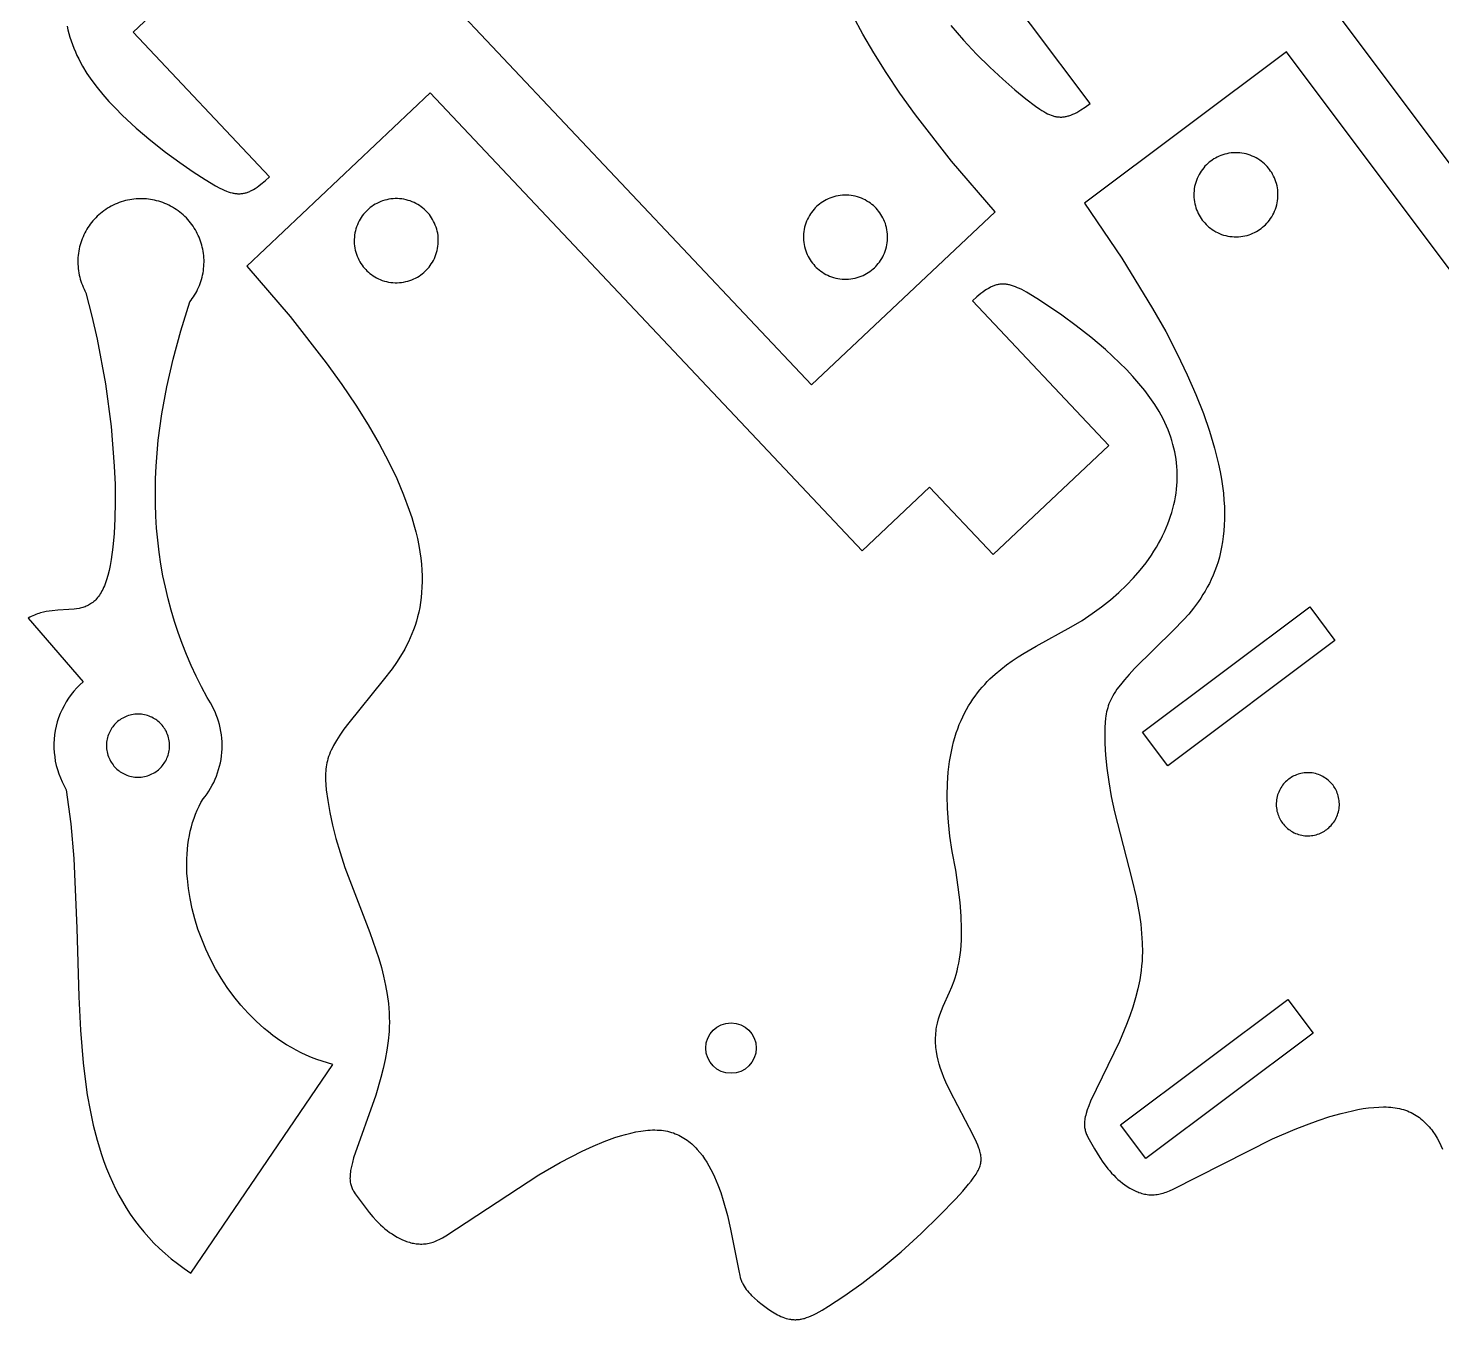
# Model space of a CAD drawing. Header units: millimetres. Extents: x 1072 to 1532, y 1321 to 1864.
# Drawn here: x 1072.2 to 1285.6, y 1503.9 to 1698.8 of the extents above; entities that cross this region are included whole.
import ezdxf

# ---------------------------------------------------------------- set-up
doc = ezdxf.new("R2010")
doc.units = ezdxf.units.MM
doc.header["$MEASUREMENT"] = 0
doc.layers.add('Layer 01', color=1, linetype='Continuous')
doc.layers.add('Layer 02', color=192, linetype='Continuous')

msp = doc.modelspace()

# ---------------------------------------------------------------- linework, layer by layer
at = {"layer": 'Layer 01'}
for points in [[(1250.74, 1678.78), (1250.51, 1678.61), (1250.29, 1678.42), (1250.08, 1678.22), (1249.87, 1678.01), (1249.68, 1677.78), (1249.48, 1677.54), (1249.3, 1677.29), (1249.13, 1677.02), (1248.97, 1676.75), (1248.83, 1676.47), (1248.69, 1676.17), (1248.58, 1675.87), (1248.47, 1675.56), (1248.39, 1675.25), (1248.31, 1674.93), (1248.26, 1674.6), (1248.22, 1674.28), (1248.2, 1673.95), (1248.2, 1673.62), (1248.21, 1673.29), (1248.24, 1672.97), (1248.28, 1672.65), (1248.34, 1672.34), (1248.42, 1672.03), (1248.51, 1671.73), (1248.61, 1671.44), (1248.73, 1671.16), (1248.86, 1670.88), (1248.99, 1670.62), (1249.14, 1670.37), (1249.3, 1670.12), (1249.46, 1669.89), (1249.64, 1669.67), (1249.83, 1669.45), (1250.03, 1669.24), (1250.24, 1669.03), (1250.47, 1668.83), (1250.71, 1668.64), (1250.96, 1668.46), (1251.22, 1668.29), (1251.5, 1668.13), (1251.78, 1667.99), (1252.08, 1667.85), (1252.38, 1667.73), (1252.69, 1667.63), (1253, 1667.54), (1253.32, 1667.47), (1253.65, 1667.42), (1253.97, 1667.38), (1254.3, 1667.36), (1254.63, 1667.35), (1254.95, 1667.37), (1255.28, 1667.4), (1255.6, 1667.44), (1255.91, 1667.5), (1256.22, 1667.58), (1256.52, 1667.67), (1256.81, 1667.77), (1257.09, 1667.89), (1257.37, 1668.01), (1257.63, 1668.15), (1257.88, 1668.3), (1258.12, 1668.46), (1258.35, 1668.62), (1258.58, 1668.8), (1258.8, 1668.99), (1259.01, 1669.19), (1259.22, 1669.4), (1259.41, 1669.63), (1259.61, 1669.87), (1259.79, 1670.12), (1259.96, 1670.38), (1260.12, 1670.66), (1260.26, 1670.94), (1260.39, 1671.23), (1260.51, 1671.54), (1260.62, 1671.84), (1260.7, 1672.16), (1260.78, 1672.48), (1260.83, 1672.8), (1260.87, 1673.13), (1260.89, 1673.46), (1260.89, 1673.79), (1260.88, 1674.11), (1260.85, 1674.43), (1260.81, 1674.75), (1260.75, 1675.07), (1260.67, 1675.38), (1260.58, 1675.68), (1260.48, 1675.97), (1260.36, 1676.25), (1260.23, 1676.52), (1260.09, 1676.79), (1259.95, 1677.04), (1259.79, 1677.28), (1259.63, 1677.51), (1259.45, 1677.74), (1259.26, 1677.95), (1259.06, 1678.17), (1258.85, 1678.37), (1258.62, 1678.57), (1258.38, 1678.76), (1258.13, 1678.94), (1257.87, 1679.12), (1257.59, 1679.27), (1257.31, 1679.42), (1257.01, 1679.55), (1256.71, 1679.67), (1256.4, 1679.78), (1256.09, 1679.86), (1255.77, 1679.93), (1255.44, 1679.99), (1255.12, 1680.03), (1254.79, 1680.05), (1254.46, 1680.05), (1254.14, 1680.04), (1253.81, 1680.01), (1253.49, 1679.97), (1253.18, 1679.9), (1252.87, 1679.83), (1252.57, 1679.74), (1252.28, 1679.64), (1252, 1679.52), (1251.72, 1679.39), (1251.46, 1679.25), (1251.21, 1679.11), (1250.97, 1678.95), (1250.74, 1678.78)], [(1199.96, 1662.68), (1200.16, 1662.88), (1200.35, 1663.1), (1200.54, 1663.32), (1200.72, 1663.55), (1200.9, 1663.8), (1201.06, 1664.06), (1201.21, 1664.33), (1201.35, 1664.61), (1201.48, 1664.9), (1201.59, 1665.2), (1201.69, 1665.51), (1201.77, 1665.82), (1201.84, 1666.14), (1201.89, 1666.46), (1201.93, 1666.79), (1201.95, 1667.12), (1201.95, 1667.45), (1201.93, 1667.78), (1201.9, 1668.1), (1201.85, 1668.42), (1201.79, 1668.74), (1201.7, 1669.05), (1201.61, 1669.36), (1201.5, 1669.65), (1201.38, 1669.94), (1201.24, 1670.22), (1201.09, 1670.49), (1200.94, 1670.75), (1200.77, 1670.99), (1200.59, 1671.23), (1200.41, 1671.45), (1200.22, 1671.66), (1200.02, 1671.86), (1199.81, 1672.06), (1199.59, 1672.25), (1199.35, 1672.43), (1199.1, 1672.6), (1198.84, 1672.76), (1198.57, 1672.92), (1198.29, 1673.06), (1198, 1673.18), (1197.7, 1673.3), (1197.4, 1673.4), (1197.08, 1673.48), (1196.76, 1673.55), (1196.44, 1673.6), (1196.11, 1673.63), (1195.79, 1673.65), (1195.46, 1673.65), (1195.13, 1673.64), (1194.8, 1673.6), (1194.48, 1673.56), (1194.16, 1673.49), (1193.85, 1673.41), (1193.55, 1673.31), (1193.25, 1673.2), (1192.96, 1673.08), (1192.68, 1672.94), (1192.41, 1672.8), (1192.16, 1672.64), (1191.91, 1672.47), (1191.68, 1672.3), (1191.45, 1672.11), (1191.24, 1671.92), (1191.04, 1671.73), (1190.85, 1671.51), (1190.66, 1671.29), (1190.48, 1671.05), (1190.3, 1670.81), (1190.14, 1670.55), (1189.99, 1670.28), (1189.85, 1670), (1189.72, 1669.71), (1189.61, 1669.41), (1189.51, 1669.1), (1189.43, 1668.79), (1189.36, 1668.47), (1189.31, 1668.15), (1189.27, 1667.82), (1189.25, 1667.49), (1189.25, 1667.16), (1189.27, 1666.83), (1189.3, 1666.51), (1189.35, 1666.19), (1189.41, 1665.87), (1189.5, 1665.56), (1189.59, 1665.25), (1189.7, 1664.95), (1189.82, 1664.67), (1189.96, 1664.39), (1190.11, 1664.12), (1190.26, 1663.86), (1190.43, 1663.62), (1190.61, 1663.38), (1190.79, 1663.16), (1190.98, 1662.95), (1191.18, 1662.75), (1191.39, 1662.55), (1191.61, 1662.36), (1191.85, 1662.18), (1192.1, 1662.01), (1192.36, 1661.84), (1192.63, 1661.69), (1192.91, 1661.55), (1193.2, 1661.43), (1193.5, 1661.31), (1193.8, 1661.21), (1194.12, 1661.13), (1194.44, 1661.06), (1194.76, 1661.01), (1195.09, 1660.98), (1195.41, 1660.96), (1195.74, 1660.96), (1196.07, 1660.97), (1196.4, 1661), (1196.72, 1661.05), (1197.04, 1661.12), (1197.35, 1661.2), (1197.65, 1661.3), (1197.95, 1661.41), (1198.24, 1661.53), (1198.52, 1661.66), (1198.79, 1661.81), (1199.04, 1661.97), (1199.29, 1662.14), (1199.52, 1662.31), (1199.75, 1662.5), (1199.96, 1662.68)], [(1123.41, 1671.39), (1123.21, 1671.19), (1123.01, 1670.98), (1122.82, 1670.76), (1122.64, 1670.52), (1122.47, 1670.28), (1122.31, 1670.02), (1122.15, 1669.75), (1122.01, 1669.47), (1121.89, 1669.18), (1121.77, 1668.88), (1121.67, 1668.57), (1121.59, 1668.26), (1121.52, 1667.94), (1121.47, 1667.61), (1121.44, 1667.29), (1121.42, 1666.96), (1121.42, 1666.63), (1121.43, 1666.3), (1121.47, 1665.98), (1121.51, 1665.66), (1121.58, 1665.34), (1121.66, 1665.03), (1121.76, 1664.72), (1121.87, 1664.42), (1121.99, 1664.14), (1122.13, 1663.86), (1122.27, 1663.59), (1122.43, 1663.33), (1122.6, 1663.08), (1122.77, 1662.85), (1122.96, 1662.63), (1123.15, 1662.42), (1123.34, 1662.22), (1123.56, 1662.02), (1123.78, 1661.83), (1124.02, 1661.65), (1124.26, 1661.48), (1124.52, 1661.31), (1124.79, 1661.16), (1125.07, 1661.02), (1125.36, 1660.9), (1125.66, 1660.78), (1125.97, 1660.68), (1126.28, 1660.6), (1126.6, 1660.53), (1126.93, 1660.48), (1127.25, 1660.44), (1127.58, 1660.43), (1127.91, 1660.43), (1128.24, 1660.44), (1128.56, 1660.47), (1128.88, 1660.52), (1129.2, 1660.59), (1129.51, 1660.67), (1129.82, 1660.76), (1130.12, 1660.87), (1130.4, 1661), (1130.68, 1661.13), (1130.95, 1661.28), (1131.21, 1661.44), (1131.46, 1661.61), (1131.69, 1661.78), (1131.91, 1661.96), (1132.12, 1662.15), (1132.32, 1662.35), (1132.52, 1662.56), (1132.71, 1662.79), (1132.89, 1663.02), (1133.06, 1663.27), (1133.23, 1663.53), (1133.38, 1663.8), (1133.52, 1664.08), (1133.64, 1664.37), (1133.76, 1664.67), (1133.86, 1664.98), (1133.94, 1665.29), (1134.01, 1665.61), (1134.06, 1665.93), (1134.09, 1666.26), (1134.11, 1666.59), (1134.11, 1666.92), (1134.1, 1667.24), (1134.07, 1667.57), (1134.02, 1667.89), (1133.95, 1668.21), (1133.87, 1668.52), (1133.77, 1668.83), (1133.66, 1669.12), (1133.54, 1669.41), (1133.41, 1669.69), (1133.26, 1669.96), (1133.1, 1670.22), (1132.93, 1670.46), (1132.76, 1670.7), (1132.58, 1670.92), (1132.39, 1671.13), (1132.19, 1671.33), (1131.98, 1671.53), (1131.75, 1671.72), (1131.52, 1671.9), (1131.27, 1672.07), (1131.01, 1672.23), (1130.74, 1672.39), (1130.46, 1672.53), (1130.17, 1672.65), (1129.87, 1672.77), (1129.56, 1672.86), (1129.25, 1672.95), (1128.93, 1673.02), (1128.61, 1673.07), (1128.28, 1673.1), (1127.95, 1673.12), (1127.62, 1673.12), (1127.3, 1673.11), (1126.97, 1673.07), (1126.65, 1673.02), (1126.33, 1672.96), (1126.02, 1672.88), (1125.71, 1672.78), (1125.42, 1672.67), (1125.13, 1672.55), (1124.85, 1672.41), (1124.58, 1672.27), (1124.32, 1672.11), (1124.08, 1671.94), (1123.84, 1671.77), (1123.62, 1671.58), (1123.41, 1671.39)], [(1244.25, 1587.51), (1240.44, 1592.59), (1265.69, 1611.53), (1269.5, 1606.45), (1244.25, 1587.51)], [(1085.09, 1593.57), (1084.96, 1593.41), (1084.83, 1593.23), (1084.71, 1593.05), (1084.6, 1592.85), (1084.5, 1592.65), (1084.4, 1592.44), (1084.31, 1592.23), (1084.24, 1592.01), (1084.17, 1591.78), (1084.12, 1591.54), (1084.07, 1591.31), (1084.04, 1591.07), (1084.02, 1590.82), (1084.01, 1590.58), (1084.02, 1590.33), (1084.04, 1590.08), (1084.07, 1589.84), (1084.11, 1589.6), (1084.17, 1589.36), (1084.23, 1589.12), (1084.31, 1588.89), (1084.4, 1588.67), (1084.5, 1588.45), (1084.62, 1588.24), (1084.73, 1588.04), (1084.86, 1587.84), (1085, 1587.66), (1085.14, 1587.48), (1085.29, 1587.32), (1085.44, 1587.16), (1085.6, 1587.01), (1085.76, 1586.87), (1085.93, 1586.74), (1086.1, 1586.62), (1086.29, 1586.5), (1086.48, 1586.39), (1086.68, 1586.28), (1086.89, 1586.19), (1087.11, 1586.1), (1087.33, 1586.02), (1087.56, 1585.96), (1087.79, 1585.9), (1088.03, 1585.86), (1088.27, 1585.82), (1088.51, 1585.8), (1088.76, 1585.8), (1089, 1585.8), (1089.25, 1585.82), (1089.5, 1585.85), (1089.74, 1585.9), (1089.98, 1585.95), (1090.21, 1586.02), (1090.44, 1586.1), (1090.67, 1586.19), (1090.88, 1586.29), (1091.09, 1586.4), (1091.3, 1586.52), (1091.49, 1586.65), (1091.68, 1586.78), (1091.85, 1586.92), (1092.02, 1587.07), (1092.18, 1587.23), (1092.32, 1587.38), (1092.46, 1587.54), (1092.59, 1587.71), (1092.72, 1587.89), (1092.84, 1588.07), (1092.95, 1588.27), (1093.05, 1588.47), (1093.15, 1588.68), (1093.24, 1588.89), (1093.31, 1589.11), (1093.38, 1589.34), (1093.44, 1589.57), (1093.48, 1589.81), (1093.51, 1590.05), (1093.53, 1590.3), (1093.54, 1590.54), (1093.53, 1590.79), (1093.51, 1591.03), (1093.48, 1591.28), (1093.44, 1591.52), (1093.38, 1591.76), (1093.32, 1592), (1093.24, 1592.23), (1093.15, 1592.45), (1093.05, 1592.67), (1092.94, 1592.88), (1092.82, 1593.08), (1092.69, 1593.27), (1092.55, 1593.46), (1092.41, 1593.64), (1092.26, 1593.8), (1092.11, 1593.96), (1091.95, 1594.11), (1091.79, 1594.25), (1091.62, 1594.38), (1091.45, 1594.5), (1091.26, 1594.62), (1091.07, 1594.73), (1090.87, 1594.84), (1090.66, 1594.93), (1090.44, 1595.02), (1090.22, 1595.1), (1089.99, 1595.16), (1089.76, 1595.22), (1089.52, 1595.26), (1089.28, 1595.29), (1089.04, 1595.31), (1088.79, 1595.32), (1088.55, 1595.32), (1088.3, 1595.3), (1088.06, 1595.27), (1087.81, 1595.22), (1087.57, 1595.17), (1087.34, 1595.1), (1087.11, 1595.02), (1086.89, 1594.93), (1086.67, 1594.83), (1086.46, 1594.72), (1086.25, 1594.6), (1086.06, 1594.47), (1085.88, 1594.34), (1085.7, 1594.19), (1085.53, 1594.05), (1085.37, 1593.89), (1085.23, 1593.74), (1085.09, 1593.57)], [(1262.54, 1585.52), (1262.37, 1585.39), (1262.21, 1585.25), (1262.05, 1585.1), (1261.89, 1584.94), (1261.74, 1584.77), (1261.6, 1584.59), (1261.47, 1584.4), (1261.34, 1584.2), (1261.22, 1584), (1261.11, 1583.78), (1261.01, 1583.56), (1260.92, 1583.34), (1260.84, 1583.11), (1260.78, 1582.87), (1260.72, 1582.63), (1260.68, 1582.39), (1260.65, 1582.14), (1260.64, 1581.9), (1260.63, 1581.65), (1260.64, 1581.41), (1260.67, 1581.16), (1260.7, 1580.92), (1260.74, 1580.69), (1260.8, 1580.46), (1260.87, 1580.23), (1260.95, 1580.01), (1261.03, 1579.8), (1261.13, 1579.6), (1261.23, 1579.4), (1261.34, 1579.21), (1261.46, 1579.03), (1261.59, 1578.86), (1261.72, 1578.69), (1261.86, 1578.52), (1262.01, 1578.36), (1262.17, 1578.21), (1262.34, 1578.06), (1262.52, 1577.92), (1262.71, 1577.78), (1262.91, 1577.65), (1263.11, 1577.53), (1263.32, 1577.42), (1263.54, 1577.32), (1263.77, 1577.24), (1264, 1577.16), (1264.24, 1577.09), (1264.48, 1577.04), (1264.72, 1577), (1264.97, 1576.97), (1265.21, 1576.95), (1265.46, 1576.95), (1265.7, 1576.96), (1265.94, 1576.98), (1266.18, 1577.02), (1266.42, 1577.06), (1266.65, 1577.12), (1266.88, 1577.19), (1267.09, 1577.26), (1267.31, 1577.35), (1267.51, 1577.45), (1267.71, 1577.55), (1267.9, 1577.66), (1268.08, 1577.78), (1268.25, 1577.9), (1268.42, 1578.03), (1268.58, 1578.17), (1268.74, 1578.33), (1268.9, 1578.49), (1269.05, 1578.66), (1269.19, 1578.84), (1269.33, 1579.02), (1269.46, 1579.22), (1269.57, 1579.43), (1269.68, 1579.64), (1269.78, 1579.86), (1269.87, 1580.09), (1269.95, 1580.32), (1270.02, 1580.56), (1270.07, 1580.8), (1270.11, 1581.04), (1270.14, 1581.28), (1270.16, 1581.53), (1270.16, 1581.77), (1270.15, 1582.02), (1270.13, 1582.26), (1270.09, 1582.5), (1270.05, 1582.74), (1269.99, 1582.97), (1269.92, 1583.19), (1269.85, 1583.41), (1269.76, 1583.62), (1269.66, 1583.83), (1269.56, 1584.03), (1269.45, 1584.22), (1269.33, 1584.4), (1269.21, 1584.57), (1269.08, 1584.74), (1268.93, 1584.9), (1268.78, 1585.06), (1268.62, 1585.22), (1268.45, 1585.36), (1268.27, 1585.51), (1268.08, 1585.64), (1267.89, 1585.77), (1267.68, 1585.89), (1267.47, 1586), (1267.25, 1586.1), (1267.02, 1586.19), (1266.79, 1586.27), (1266.55, 1586.33), (1266.31, 1586.39), (1266.07, 1586.43), (1265.83, 1586.46), (1265.58, 1586.47), (1265.33, 1586.47), (1265.09, 1586.47), (1264.85, 1586.44), (1264.61, 1586.41), (1264.37, 1586.36), (1264.14, 1586.31), (1263.92, 1586.24), (1263.7, 1586.16), (1263.49, 1586.07), (1263.28, 1585.98), (1263.08, 1585.88), (1262.89, 1585.76), (1262.71, 1585.65), (1262.54, 1585.52)], [(1240.93, 1528.23), (1237.12, 1533.31), (1262.38, 1552.25), (1266.19, 1547.17), (1240.93, 1528.23)]]:
    msp.add_lwpolyline(points, dxfattribs=at)
msp.add_circle((1178.31, 1544.91), 3.81, dxfattribs=at)
at = {"layer": 'Layer 02'}
for points in [[(1253.33, 1723.07), (1310.32, 1647.06)], [(1078.06, 1699.16), (1078.18, 1698.6), (1078.33, 1698.05), (1078.49, 1697.49), (1078.67, 1696.94), (1078.86, 1696.39), (1079.08, 1695.84), (1079.31, 1695.29), (1079.56, 1694.74), (1079.83, 1694.2), (1080.11, 1693.65), (1080.41, 1693.11), (1081.07, 1692.03), (1081.8, 1690.96), (1082.59, 1689.89), (1083.46, 1688.83), (1084.38, 1687.78), (1085.36, 1686.75), (1086.38, 1685.73), (1088.52, 1683.75), (1090.73, 1681.88), (1092.94, 1680.14), (1095.08, 1678.56), (1097.09, 1677.18), (1098.9, 1676), (1100.45, 1675.07), (1101.15, 1674.7), (1101.48, 1674.54), (1101.8, 1674.4), (1102.11, 1674.27), (1102.41, 1674.16), (1102.7, 1674.06), (1102.98, 1673.99), (1103.12, 1673.96), (1103.26, 1673.93), (1103.4, 1673.91), (1103.54, 1673.89), (1103.67, 1673.87), (1103.81, 1673.86), (1103.94, 1673.86), (1104.07, 1673.86), (1104.2, 1673.86), (1104.33, 1673.87), (1104.47, 1673.89), (1104.6, 1673.9), (1104.73, 1673.93), (1104.86, 1673.95), (1104.99, 1673.99), (1105.12, 1674.02), (1105.25, 1674.07), (1105.38, 1674.11), (1105.51, 1674.16), (1105.65, 1674.22), (1105.78, 1674.28), (1105.92, 1674.35), (1106.19, 1674.49), (1106.46, 1674.66), (1106.75, 1674.85), (1107.03, 1675.05), (1107.33, 1675.28), (1107.95, 1675.8), (1108.61, 1676.4), (1088.02, 1698.22), (1105.49, 1714.69)], [(1125.28, 1714.11), (1190.45, 1645), (1218.17, 1671.14)], [(1211.49, 1699.24), (1213.39, 1697.03), (1215.38, 1694.92), (1217.38, 1692.95), (1219.33, 1691.14), (1221.17, 1689.54), (1222.84, 1688.17), (1224.28, 1687.07), (1224.93, 1686.62), (1225.23, 1686.42), (1225.53, 1686.25), (1225.83, 1686.08), (1226.11, 1685.94), (1226.39, 1685.81), (1226.67, 1685.71), (1226.8, 1685.66), (1226.94, 1685.62), (1227.07, 1685.58), (1227.21, 1685.54), (1227.34, 1685.52), (1227.47, 1685.49), (1227.6, 1685.47), (1227.73, 1685.46), (1227.87, 1685.45), (1228, 1685.44), (1228.13, 1685.44), (1228.26, 1685.44), (1228.39, 1685.45), (1228.53, 1685.46), (1228.66, 1685.48), (1228.8, 1685.5), (1228.93, 1685.53), (1229.07, 1685.56), (1229.2, 1685.6), (1229.34, 1685.64), (1229.48, 1685.68), (1229.62, 1685.73), (1229.91, 1685.85), (1230.2, 1685.98), (1230.5, 1686.14), (1230.81, 1686.31), (1231.13, 1686.5), (1231.8, 1686.95), (1232.53, 1687.47), (1214.53, 1711.47)], [(1218.17, 1671.14), (1211.62, 1678.76), (1206.16, 1685.75), (1203.82, 1689.02), (1201.72, 1692.14), (1199.85, 1695.11), (1198.2, 1697.95), (1196.77, 1700.65)], [(1319.16, 1619.29), (1262.17, 1695.29), (1231.68, 1672.44)], [(1105.19, 1662.94), (1111.74, 1655.31), (1117.2, 1648.32), (1119.55, 1645.06), (1121.65, 1641.94), (1123.52, 1638.97), (1125.16, 1636.13), (1126.6, 1633.43), (1127.83, 1630.86), (1128.87, 1628.41), (1129.73, 1626.09), (1130.1, 1624.97), (1130.42, 1623.89), (1130.71, 1622.83), (1130.95, 1621.8), (1131.16, 1620.79), (1131.33, 1619.82), (1131.46, 1618.87), (1131.56, 1617.94), (1131.63, 1617.04), (1131.67, 1616.17), (1131.68, 1615.32), (1131.65, 1614.49), (1131.6, 1613.69), (1131.53, 1612.91), (1131.43, 1612.15), (1131.3, 1611.41), (1131.16, 1610.7), (1130.99, 1610), (1130.8, 1609.33), (1130.6, 1608.67), (1130.37, 1608.04), (1130.13, 1607.42), (1129.88, 1606.82), (1129.61, 1606.24), (1129.33, 1605.68), (1129.04, 1605.13), (1128.43, 1604.08), (1127.79, 1603.09), (1127.13, 1602.16), (1125.8, 1600.44), (1120.58, 1593.99), (1119.87, 1593.03), (1119.26, 1592.15), (1118.74, 1591.34), (1118.31, 1590.59), (1118.12, 1590.23), (1117.95, 1589.89), (1117.8, 1589.55), (1117.67, 1589.22), (1117.55, 1588.9), (1117.45, 1588.58), (1117.36, 1588.27), (1117.29, 1587.96), (1117.23, 1587.65), (1117.18, 1587.34), (1117.14, 1587.02), (1117.12, 1586.71), (1117.1, 1586.39), (1117.09, 1586.06), (1117.1, 1585.38), (1117.14, 1584.66), (1117.2, 1583.9), (1117.41, 1582.27), (1117.72, 1580.49), (1118.13, 1578.58), (1118.65, 1576.55), (1119.28, 1574.41), (1120.01, 1572.16), (1123.77, 1562.37), (1124.7, 1559.76), (1125.13, 1558.43), (1125.52, 1557.09), (1125.86, 1555.74), (1126.16, 1554.38), (1126.4, 1553), (1126.58, 1551.62), (1126.64, 1550.92), (1126.69, 1550.23), (1126.71, 1549.53), (1126.72, 1548.83), (1126.7, 1548.12), (1126.67, 1547.42), (1126.54, 1546.01), (1126.35, 1544.6), (1126.09, 1543.21), (1125.79, 1541.82), (1125.45, 1540.46), (1124.67, 1537.82), (1121.33, 1528.36), (1121.14, 1527.65), (1120.99, 1527.02), (1120.88, 1526.44), (1120.84, 1526.18), (1120.81, 1525.93), (1120.8, 1525.69), (1120.79, 1525.46), (1120.78, 1525.25), (1120.79, 1525.04), (1120.81, 1524.85), (1120.83, 1524.66), (1120.86, 1524.49), (1120.9, 1524.32), (1120.94, 1524.16), (1120.99, 1524.01), (1121.04, 1523.86), (1121.1, 1523.72), (1121.17, 1523.58), (1121.24, 1523.44), (1121.31, 1523.31), (1121.39, 1523.18), (1121.56, 1522.93), (1122.75, 1521.29), (1123.7, 1520.07), (1124.23, 1519.45), (1124.79, 1518.83), (1125.09, 1518.53), (1125.4, 1518.23), (1125.73, 1517.93), (1126.06, 1517.65), (1126.41, 1517.37), (1126.77, 1517.1), (1127.14, 1516.85), (1127.52, 1516.61), (1127.91, 1516.38), (1128.3, 1516.17), (1128.7, 1515.98), (1129.11, 1515.81), (1129.32, 1515.74), (1129.53, 1515.67), (1129.74, 1515.6), (1129.95, 1515.54), (1130.16, 1515.49), (1130.37, 1515.45), (1130.58, 1515.41), (1130.79, 1515.38), (1131.01, 1515.35), (1131.22, 1515.34), (1131.43, 1515.33), (1131.64, 1515.33), (1131.86, 1515.34), (1132.07, 1515.35), (1132.28, 1515.38), (1132.5, 1515.41), (1132.71, 1515.45), (1132.92, 1515.51), (1133.13, 1515.57), (1133.35, 1515.64), (1133.57, 1515.72), (1133.79, 1515.81), (1134.01, 1515.91), (1134.24, 1516.02), (1134.73, 1516.28), (1135.24, 1516.57), (1149.28, 1525.78), (1152.5, 1527.63), (1154.16, 1528.5), (1155.83, 1529.33), (1157.5, 1530.1), (1159.16, 1530.79), (1160.79, 1531.39), (1161.6, 1531.65), (1162.39, 1531.88), (1163.17, 1532.08), (1163.93, 1532.25), (1164.68, 1532.38), (1165.41, 1532.48), (1165.77, 1532.51), (1166.12, 1532.53), (1166.47, 1532.55), (1166.81, 1532.55), (1167.14, 1532.54), (1167.48, 1532.53), (1167.8, 1532.5), (1168.12, 1532.46), (1168.43, 1532.41), (1168.74, 1532.35), (1169.03, 1532.27), (1169.33, 1532.19), (1169.61, 1532.1), (1169.89, 1531.99), (1170.17, 1531.88), (1170.44, 1531.75), (1170.7, 1531.62), (1170.95, 1531.48), (1171.21, 1531.33), (1171.45, 1531.17), (1171.69, 1531), (1171.92, 1530.83), (1172.15, 1530.64), (1172.38, 1530.45), (1172.59, 1530.25), (1172.81, 1530.05), (1173.01, 1529.84), (1173.22, 1529.62), (1173.61, 1529.16), (1173.98, 1528.68), (1174.33, 1528.19), (1174.66, 1527.67), (1174.98, 1527.13), (1175.28, 1526.59), (1175.56, 1526.03), (1175.83, 1525.46), (1176.32, 1524.29), (1176.75, 1523.11), (1177.14, 1521.93), (1177.77, 1519.65), (1178.25, 1517.56), (1179.47, 1511.27), (1179.63, 1510.59), (1179.71, 1510.28), (1179.8, 1510), (1179.85, 1509.87), (1179.9, 1509.73), (1179.96, 1509.6), (1180.02, 1509.48), (1180.08, 1509.35), (1180.15, 1509.22), (1180.29, 1508.97), (1180.45, 1508.73), (1180.62, 1508.49), (1180.8, 1508.26), (1180.99, 1508.03), (1181.2, 1507.81), (1181.41, 1507.58), (1181.86, 1507.16), (1182.33, 1506.74), (1182.82, 1506.35), (1183.82, 1505.6), (1184.33, 1505.26), (1184.83, 1504.94), (1185.09, 1504.8), (1185.34, 1504.66), (1185.6, 1504.53), (1185.85, 1504.41), (1186.11, 1504.3), (1186.37, 1504.21), (1186.63, 1504.12), (1186.89, 1504.05), (1187.15, 1503.99), (1187.28, 1503.97), (1187.41, 1503.95), (1187.54, 1503.94), (1187.67, 1503.92), (1187.81, 1503.92), (1187.94, 1503.91), (1188.08, 1503.91), (1188.21, 1503.92), (1188.35, 1503.92), (1188.49, 1503.94), (1188.63, 1503.96), (1188.78, 1503.98), (1188.92, 1504.01), (1189.07, 1504.04), (1189.23, 1504.08), (1189.38, 1504.12), (1189.71, 1504.23), (1190.05, 1504.35), (1190.41, 1504.5), (1190.78, 1504.67), (1191.18, 1504.87), (1192.06, 1505.35), (1193.04, 1505.94), (1195.36, 1507.46), (1198.05, 1509.39), (1200.98, 1511.65), (1204.01, 1514.18), (1207.01, 1516.9), (1209.81, 1519.62), (1212.26, 1522.17), (1213.29, 1523.32), (1214.17, 1524.35), (1214.55, 1524.82), (1214.88, 1525.26), (1215.17, 1525.67), (1215.3, 1525.87), (1215.42, 1526.07), (1215.53, 1526.26), (1215.63, 1526.44), (1215.72, 1526.62), (1215.79, 1526.8), (1215.86, 1526.98), (1215.92, 1527.16), (1215.97, 1527.34), (1215.99, 1527.42), (1216.01, 1527.51), (1216.03, 1527.6), (1216.04, 1527.69), (1216.05, 1527.78), (1216.06, 1527.86), (1216.06, 1527.95), (1216.07, 1528.04), (1216.07, 1528.13), (1216.07, 1528.22), (1216.06, 1528.4), (1216.04, 1528.59), (1216.01, 1528.78), (1215.98, 1528.97), (1215.93, 1529.17), (1215.88, 1529.37), (1215.81, 1529.58), (1215.74, 1529.79), (1215.57, 1530.24), (1215.36, 1530.72), (1214.85, 1531.79), (1211.4, 1538.39), (1210.75, 1539.79), (1210.46, 1540.48), (1210.19, 1541.16), (1209.95, 1541.82), (1209.75, 1542.47), (1209.58, 1543.11), (1209.43, 1543.75), (1209.33, 1544.37), (1209.25, 1544.99), (1209.22, 1545.3), (1209.2, 1545.61), (1209.19, 1545.91), (1209.19, 1546.22), (1209.2, 1546.52), (1209.21, 1546.83), (1209.24, 1547.14), (1209.27, 1547.44), (1209.31, 1547.75), (1209.36, 1548.06), (1209.49, 1548.68), (1209.65, 1549.31), (1209.84, 1549.94), (1210.07, 1550.59), (1210.34, 1551.24), (1211.31, 1553.36), (1211.66, 1554.17), (1211.99, 1555.05), (1212.15, 1555.53), (1212.3, 1556.03), (1212.44, 1556.56), (1212.58, 1557.12), (1212.7, 1557.71), (1212.81, 1558.34), (1212.91, 1559), (1212.99, 1559.7), (1213.05, 1560.44), (1213.1, 1561.22), (1213.13, 1562.92), (1213.07, 1564.8), (1212.91, 1566.9), (1212.63, 1569.22), (1212.23, 1571.78), (1211.69, 1574.6), (1211.37, 1576.87), (1211.14, 1579.03), (1211.01, 1581.07), (1210.97, 1583), (1211, 1584.82), (1211.12, 1586.54), (1211.32, 1588.16), (1211.44, 1588.93), (1211.59, 1589.68), (1211.75, 1590.41), (1211.92, 1591.12), (1212.11, 1591.8), (1212.32, 1592.47), (1212.55, 1593.11), (1212.78, 1593.73), (1213.04, 1594.33), (1213.3, 1594.92), (1213.58, 1595.48), (1213.87, 1596.03), (1214.18, 1596.56), (1214.5, 1597.07), (1214.82, 1597.57), (1215.16, 1598.05), (1215.51, 1598.51), (1215.87, 1598.96), (1216.24, 1599.39), (1216.61, 1599.81), (1217, 1600.22), (1217.39, 1600.62), (1218.2, 1601.37), (1219.04, 1602.07), (1219.89, 1602.74), (1220.77, 1603.37), (1221.66, 1603.96), (1222.56, 1604.53), (1224.38, 1605.59), (1229.68, 1608.49), (1231.31, 1609.47), (1232.83, 1610.48), (1234.27, 1611.52), (1235.61, 1612.58), (1236.86, 1613.67), (1238.02, 1614.77), (1239.09, 1615.89), (1240.08, 1617.03), (1240.98, 1618.17), (1241.79, 1619.33), (1242.17, 1619.91), (1242.53, 1620.5), (1242.87, 1621.08), (1243.19, 1621.67), (1243.48, 1622.25), (1243.76, 1622.84), (1244.02, 1623.43), (1244.26, 1624.02), (1244.48, 1624.6), (1244.68, 1625.19), (1244.86, 1625.77), (1245.03, 1626.36), (1245.17, 1626.94), (1245.3, 1627.52), (1245.41, 1628.1), (1245.5, 1628.68), (1245.57, 1629.25), (1245.63, 1629.83), (1245.67, 1630.4), (1245.68, 1630.97), (1245.68, 1631.54), (1245.67, 1632.1), (1245.63, 1632.67), (1245.58, 1633.23), (1245.5, 1633.8), (1245.42, 1634.36), (1245.31, 1634.92), (1245.18, 1635.48), (1245.04, 1636.03), (1244.88, 1636.59), (1244.7, 1637.14), (1244.5, 1637.69), (1244.29, 1638.24), (1244.06, 1638.79), (1243.81, 1639.34), (1243.54, 1639.88), (1243.25, 1640.42), (1242.95, 1640.97), (1242.3, 1642.05), (1241.57, 1643.12), (1240.77, 1644.18), (1239.91, 1645.24), (1238.98, 1646.29), (1238.01, 1647.33), (1236.99, 1648.35), (1234.85, 1650.33), (1232.64, 1652.2), (1230.43, 1653.94), (1228.28, 1655.51), (1226.27, 1656.9), (1224.47, 1658.07), (1222.91, 1659.01), (1222.22, 1659.38), (1221.89, 1659.54), (1221.57, 1659.68), (1221.26, 1659.81), (1220.96, 1659.92), (1220.67, 1660.01), (1220.38, 1660.09), (1220.24, 1660.12), (1220.1, 1660.15), (1219.97, 1660.17), (1219.83, 1660.19), (1219.69, 1660.2), (1219.56, 1660.21), (1219.43, 1660.22), (1219.29, 1660.22), (1219.16, 1660.21), (1219.03, 1660.21), (1218.9, 1660.19), (1218.77, 1660.17), (1218.64, 1660.15), (1218.51, 1660.12), (1218.38, 1660.09), (1218.25, 1660.05), (1218.11, 1660.01), (1217.98, 1659.97), (1217.85, 1659.91), (1217.72, 1659.86), (1217.58, 1659.8), (1217.45, 1659.73), (1217.18, 1659.58), (1216.9, 1659.42), (1216.62, 1659.23), (1216.33, 1659.02), (1216.04, 1658.8), (1215.42, 1658.28), (1214.76, 1657.68), (1235.34, 1635.85), (1217.88, 1619.39), (1208.28, 1629.57), (1198.09, 1619.97), (1132.91, 1689.08), (1105.19, 1662.94)], [(1080.91, 1658.92), (1081.8, 1655.4), (1082.59, 1651.92), (1083.84, 1645.15), (1084.7, 1638.71), (1085.19, 1632.74), (1085.31, 1629.95), (1085.34, 1627.32), (1085.29, 1624.86), (1085.17, 1622.58), (1084.98, 1620.5), (1084.72, 1618.63), (1084.57, 1617.77), (1084.4, 1616.98), (1084.21, 1616.24), (1084.01, 1615.57), (1083.8, 1614.96), (1083.69, 1614.67), (1083.57, 1614.41), (1083.45, 1614.15), (1083.33, 1613.91), (1083.2, 1613.68), (1083.07, 1613.47), (1082.94, 1613.27), (1082.8, 1613.08), (1082.67, 1612.9), (1082.52, 1612.73), (1082.38, 1612.57), (1082.23, 1612.43), (1082.08, 1612.29), (1081.93, 1612.17), (1081.77, 1612.05), (1081.61, 1611.95), (1081.45, 1611.85), (1081.29, 1611.76), (1081.12, 1611.68), (1080.95, 1611.6), (1080.78, 1611.53), (1080.6, 1611.47), (1080.43, 1611.41), (1080.25, 1611.37), (1080.06, 1611.32), (1079.88, 1611.28), (1079.51, 1611.22), (1079.12, 1611.17), (1078.34, 1611.1), (1076.68, 1611), (1075.81, 1610.92), (1075.38, 1610.87), (1074.93, 1610.79), (1074.48, 1610.7), (1074.03, 1610.58), (1073.81, 1610.51), (1073.58, 1610.43), (1073.35, 1610.35), (1073.12, 1610.26), (1072.89, 1610.16), (1072.66, 1610.05), (1072.43, 1609.93), (1072.2, 1609.81), (1080.49, 1600.18), (1080, 1599.74), (1079.53, 1599.27), (1079.09, 1598.77), (1078.67, 1598.26), (1078.29, 1597.72), (1077.93, 1597.16), (1077.6, 1596.58), (1077.3, 1595.99), (1077.03, 1595.39), (1076.79, 1594.77), (1076.59, 1594.13), (1076.42, 1593.49), (1076.28, 1592.84), (1076.18, 1592.19), (1076.11, 1591.53), (1076.08, 1590.87), (1076.08, 1590.2), (1076.12, 1589.54), (1076.19, 1588.88), (1076.29, 1588.22), (1076.43, 1587.58), (1076.6, 1586.94), (1076.81, 1586.3), (1077.05, 1585.69), (1077.32, 1585.08), (1077.62, 1584.49), (1077.95, 1583.91), (1078.63, 1578.74), (1079.07, 1573.52), (1079.54, 1563.02), (1079.85, 1552.66), (1080.1, 1547.6), (1080.5, 1542.66), (1080.78, 1540.24), (1081.12, 1537.87), (1081.53, 1535.54), (1082.02, 1533.26), (1082.59, 1531.03), (1083.26, 1528.85), (1083.63, 1527.79), (1084.02, 1526.74), (1084.45, 1525.7), (1084.9, 1524.69), (1085.38, 1523.69), (1085.89, 1522.7), (1086.43, 1521.73), (1087, 1520.78), (1087.61, 1519.85), (1088.25, 1518.94), (1088.93, 1518.05), (1089.64, 1517.18), (1090.39, 1516.32), (1091.18, 1515.49), (1092, 1514.68), (1092.87, 1513.89), (1093.78, 1513.12), (1094.73, 1512.38), (1095.72, 1511.66), (1096.76, 1510.96), (1118.21, 1542.44), (1117.38, 1542.67), (1116.56, 1542.92), (1115.75, 1543.2), (1114.96, 1543.51), (1114.18, 1543.84), (1113.42, 1544.2), (1112.67, 1544.58), (1111.93, 1544.99), (1111.21, 1545.41), (1110.5, 1545.86), (1109.81, 1546.33), (1109.14, 1546.82), (1108.48, 1547.34), (1107.83, 1547.87), (1107.2, 1548.41), (1106.59, 1548.98), (1105.99, 1549.56), (1105.4, 1550.16), (1104.84, 1550.78), (1104.29, 1551.41), (1103.24, 1552.71), (1102.25, 1554.05), (1101.34, 1555.45), (1100.49, 1556.88), (1099.72, 1558.34), (1099.02, 1559.83), (1098.39, 1561.34), (1097.83, 1562.87), (1097.36, 1564.4), (1096.95, 1565.94), (1096.63, 1567.48), (1096.39, 1569), (1096.23, 1570.52), (1096.17, 1571.27), (1096.15, 1572.01), (1096.14, 1572.75), (1096.15, 1573.48), (1096.18, 1574.2), (1096.24, 1574.91), (1096.31, 1575.61), (1096.41, 1576.31), (1096.53, 1576.99), (1096.67, 1577.66), (1096.83, 1578.32), (1097.02, 1578.96), (1097.23, 1579.59), (1097.46, 1580.21), (1097.71, 1580.81), (1097.99, 1581.4), (1098.28, 1581.97), (1098.61, 1582.52), (1098.9, 1582.9), (1099.19, 1583.29), (1099.47, 1583.7), (1099.73, 1584.13), (1099.97, 1584.57), (1100.2, 1585.02), (1100.42, 1585.48), (1100.61, 1585.96), (1100.79, 1586.45), (1100.95, 1586.95), (1101.09, 1587.45), (1101.21, 1587.97), (1101.31, 1588.49), (1101.38, 1589.01), (1101.43, 1589.54), (1101.47, 1590.07), (1101.48, 1590.6), (1101.46, 1591.14), (1101.43, 1591.67), (1101.37, 1592.19), (1101.29, 1592.71), (1101.19, 1593.23), (1101.07, 1593.74), (1100.93, 1594.24), (1100.77, 1594.73), (1100.59, 1595.21), (1100.4, 1595.68), (1100.19, 1596.13), (1099.96, 1596.58), (1099.72, 1597.01), (1099.46, 1597.42), (1099.19, 1597.82), (1098.35, 1599.42), (1097.55, 1601.04), (1096.8, 1602.67), (1096.1, 1604.31), (1095.44, 1605.96), (1094.84, 1607.63), (1094.28, 1609.32), (1093.77, 1611.02), (1093.31, 1612.73), (1092.9, 1614.46), (1092.54, 1616.21), (1092.22, 1617.97), (1091.96, 1619.75), (1091.75, 1621.55), (1091.58, 1623.37), (1091.47, 1625.21), (1091.4, 1627.07), (1091.39, 1628.94), (1091.43, 1630.84), (1091.51, 1632.76), (1091.84, 1636.66), (1092.38, 1640.64), (1093.12, 1644.72), (1094.06, 1648.9), (1095.22, 1653.17), (1096.59, 1657.55), (1096.78, 1657.79), (1096.97, 1658.05), (1097.14, 1658.3), (1097.31, 1658.57), (1097.48, 1658.84), (1097.63, 1659.12), (1097.78, 1659.41), (1097.91, 1659.7), (1098.04, 1660), (1098.16, 1660.31), (1098.27, 1660.62), (1098.36, 1660.93), (1098.45, 1661.25), (1098.53, 1661.57), (1098.59, 1661.9), (1098.64, 1662.22), (1098.68, 1662.55), (1098.71, 1662.88), (1098.73, 1663.21), (1098.74, 1663.54), (1098.74, 1663.87), (1098.72, 1664.2), (1098.69, 1664.52), (1098.66, 1664.85), (1098.61, 1665.17), (1098.55, 1665.48), (1098.48, 1665.8), (1098.4, 1666.1), (1098.31, 1666.41), (1098.21, 1666.7), (1098.11, 1667), (1097.99, 1667.28), (1097.87, 1667.57), (1097.73, 1667.85), (1097.59, 1668.12), (1097.43, 1668.4), (1097.27, 1668.67), (1097.09, 1668.94), (1096.91, 1669.2), (1096.71, 1669.46), (1096.51, 1669.71), (1096.29, 1669.96), (1096.07, 1670.2), (1095.83, 1670.43), (1095.59, 1670.66), (1095.34, 1670.87), (1095.09, 1671.08), (1094.82, 1671.28), (1094.55, 1671.47), (1094.28, 1671.65), (1093.99, 1671.82), (1093.7, 1671.98), (1093.41, 1672.13), (1093.11, 1672.27), (1092.81, 1672.4), (1092.51, 1672.52), (1092.21, 1672.63), (1091.9, 1672.72), (1091.59, 1672.81), (1091.28, 1672.88), (1090.97, 1672.94), (1090.66, 1673), (1090.35, 1673.04), (1090.05, 1673.07), (1089.74, 1673.09), (1089.43, 1673.11), (1089.11, 1673.11), (1088.8, 1673.1), (1088.48, 1673.08), (1088.16, 1673.05), (1087.84, 1673.01), (1087.52, 1672.96), (1087.2, 1672.89), (1086.88, 1672.82), (1086.57, 1672.73), (1086.25, 1672.64), (1085.94, 1672.53), (1085.63, 1672.41), (1085.33, 1672.28), (1085.03, 1672.14), (1084.73, 1671.99), (1084.45, 1671.83), (1084.16, 1671.66), (1083.89, 1671.48), (1083.62, 1671.29), (1083.35, 1671.09), (1083.1, 1670.89), (1082.85, 1670.67), (1082.62, 1670.45), (1082.39, 1670.23), (1082.17, 1669.99), (1081.96, 1669.75), (1081.76, 1669.51), (1081.57, 1669.26), (1081.39, 1669.01), (1081.21, 1668.75), (1081.05, 1668.49), (1080.9, 1668.22), (1080.75, 1667.94), (1080.61, 1667.66), (1080.48, 1667.37), (1080.35, 1667.07), (1080.24, 1666.77), (1080.14, 1666.47), (1080.04, 1666.15), (1079.96, 1665.84), (1079.89, 1665.52), (1079.83, 1665.19), (1079.78, 1664.87), (1079.74, 1664.54), (1079.71, 1664.21), (1079.7, 1663.88), (1079.69, 1663.55), (1079.7, 1663.22), (1079.72, 1662.89), (1079.75, 1662.56), (1079.79, 1662.23), (1079.84, 1661.91), (1079.9, 1661.59), (1079.97, 1661.27), (1080.06, 1660.96), (1080.15, 1660.65), (1080.26, 1660.35), (1080.37, 1660.05), (1080.49, 1659.76), (1080.62, 1659.47), (1080.76, 1659.2), (1080.91, 1658.92)], [(1231.68, 1672.44), (1237.34, 1664.12), (1241.97, 1656.56), (1243.94, 1653.05), (1245.67, 1649.72), (1247.2, 1646.55), (1248.51, 1643.55), (1249.64, 1640.7), (1250.57, 1638.01), (1251.33, 1635.46), (1251.93, 1633.06), (1252.16, 1631.91), (1252.36, 1630.79), (1252.53, 1629.7), (1252.65, 1628.65), (1252.74, 1627.63), (1252.8, 1626.64), (1252.83, 1625.68), (1252.83, 1624.75), (1252.79, 1623.85), (1252.73, 1622.98), (1252.64, 1622.13), (1252.53, 1621.31), (1252.39, 1620.52), (1252.23, 1619.76), (1252.04, 1619.01), (1251.84, 1618.3), (1251.61, 1617.6), (1251.36, 1616.93), (1251.1, 1616.28), (1250.82, 1615.65), (1250.53, 1615.05), (1250.22, 1614.46), (1249.9, 1613.89), (1249.57, 1613.35), (1249.23, 1612.82), (1248.88, 1612.31), (1248.15, 1611.33), (1247.41, 1610.42), (1246.65, 1609.57), (1245.13, 1608.01), (1239.22, 1602.19), (1238.41, 1601.32), (1237.7, 1600.51), (1237.1, 1599.76), (1236.58, 1599.07), (1236.35, 1598.73), (1236.15, 1598.41), (1235.96, 1598.09), (1235.79, 1597.78), (1235.64, 1597.47), (1235.5, 1597.17), (1235.38, 1596.87), (1235.27, 1596.57), (1235.18, 1596.26), (1235.09, 1595.96), (1235.02, 1595.65), (1234.96, 1595.34), (1234.91, 1595.03), (1234.86, 1594.7), (1234.8, 1594.03), (1234.75, 1593.31), (1234.73, 1592.55), (1234.75, 1590.9), (1234.86, 1589.1), (1235.05, 1587.16), (1235.34, 1585.08), (1235.73, 1582.88), (1236.2, 1580.56), (1238.84, 1570.41), (1239.47, 1567.71), (1239.74, 1566.35), (1239.98, 1564.97), (1240.17, 1563.59), (1240.31, 1562.2), (1240.4, 1560.81), (1240.42, 1559.41), (1240.4, 1558.71), (1240.37, 1558.02), (1240.31, 1557.32), (1240.24, 1556.62), (1240.15, 1555.92), (1240.03, 1555.23), (1239.75, 1553.84), (1239.4, 1552.47), (1238.99, 1551.11), (1238.53, 1549.77), (1238.04, 1548.45), (1236.97, 1545.91), (1232.59, 1536.89), (1232.32, 1536.21), (1232.1, 1535.59), (1231.92, 1535.04), (1231.86, 1534.78), (1231.8, 1534.53), (1231.75, 1534.29), (1231.72, 1534.07), (1231.69, 1533.86), (1231.68, 1533.65), (1231.67, 1533.46), (1231.67, 1533.27), (1231.68, 1533.1), (1231.7, 1532.93), (1231.72, 1532.76), (1231.76, 1532.6), (1231.79, 1532.45), (1231.84, 1532.3), (1231.89, 1532.16), (1231.94, 1532.01), (1232, 1531.88), (1232.07, 1531.74), (1232.2, 1531.47), (1233.2, 1529.71), (1234.01, 1528.39), (1234.46, 1527.71), (1234.96, 1527.03), (1235.22, 1526.7), (1235.5, 1526.36), (1235.78, 1526.04), (1236.09, 1525.72), (1236.4, 1525.4), (1236.73, 1525.1), (1237.06, 1524.8), (1237.41, 1524.52), (1237.77, 1524.25), (1238.14, 1524), (1238.52, 1523.76), (1238.91, 1523.55), (1239.11, 1523.45), (1239.31, 1523.35), (1239.51, 1523.27), (1239.71, 1523.19), (1239.91, 1523.11), (1240.12, 1523.04), (1240.32, 1522.98), (1240.53, 1522.93), (1240.74, 1522.88), (1240.95, 1522.84), (1241.16, 1522.81), (1241.37, 1522.78), (1241.58, 1522.76), (1241.8, 1522.76), (1242.01, 1522.76), (1242.22, 1522.77), (1242.44, 1522.79), (1242.66, 1522.81), (1242.88, 1522.85), (1243.1, 1522.9), (1243.32, 1522.95), (1243.55, 1523.02), (1243.79, 1523.1), (1244.03, 1523.18), (1244.54, 1523.38), (1245.08, 1523.62), (1260.07, 1531.19), (1263.48, 1532.66), (1265.22, 1533.34), (1266.98, 1533.98), (1268.72, 1534.56), (1270.45, 1535.06), (1272.14, 1535.46), (1272.97, 1535.63), (1273.78, 1535.77), (1274.58, 1535.88), (1275.35, 1535.96), (1276.11, 1536.01), (1276.85, 1536.02), (1277.21, 1536.02), (1277.56, 1536), (1277.91, 1535.98), (1278.25, 1535.94), (1278.58, 1535.9), (1278.91, 1535.84), (1279.23, 1535.78), (1279.54, 1535.7), (1279.84, 1535.62), (1280.14, 1535.52), (1280.43, 1535.42), (1280.71, 1535.3), (1280.98, 1535.17), (1281.25, 1535.04), (1281.51, 1534.89), (1281.76, 1534.74), (1282.01, 1534.58), (1282.25, 1534.41), (1282.48, 1534.23), (1282.71, 1534.05), (1282.92, 1533.85), (1283.14, 1533.65), (1283.34, 1533.44), (1283.54, 1533.23), (1283.74, 1533.01), (1283.93, 1532.78), (1284.11, 1532.55), (1284.29, 1532.31), (1284.62, 1531.81), (1284.94, 1531.29), (1285.23, 1530.76), (1285.5, 1530.21), (1285.76, 1529.64)]]:
    msp.add_lwpolyline(points, dxfattribs=at)

doc.saveas('drawing.dxf')
